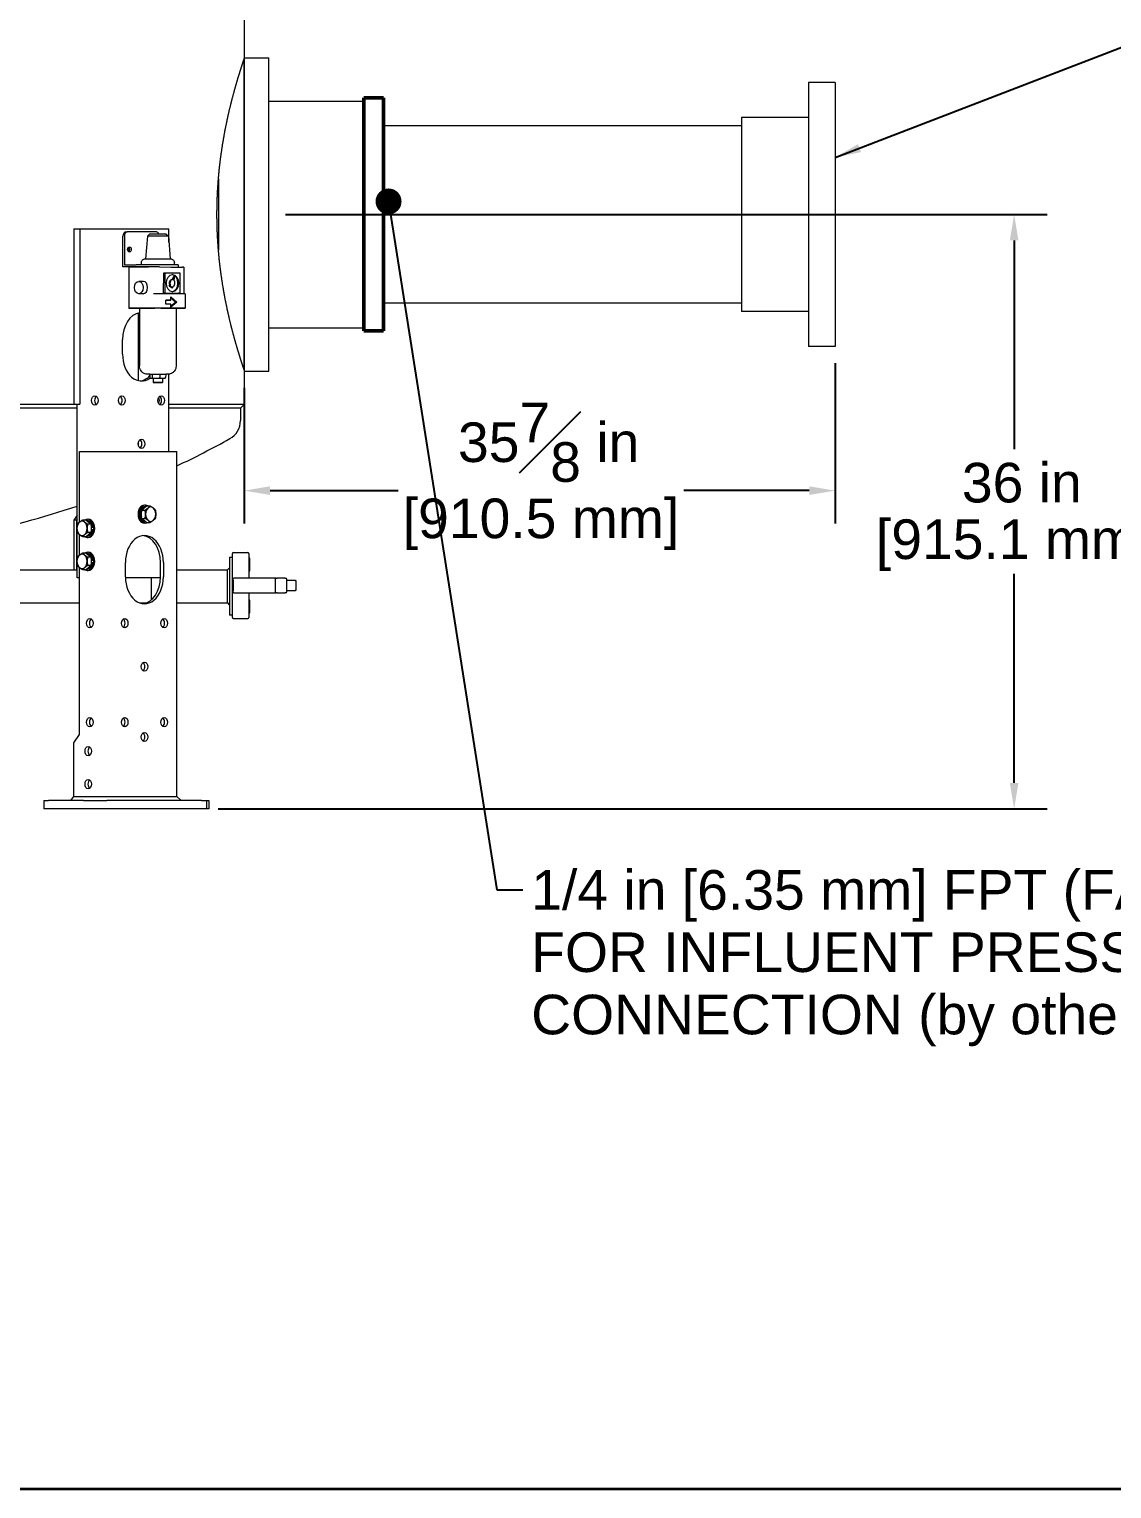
# Model space of a CAD drawing. Header units: inches. Extents: x 20 to 536, y 8 to 344.
# Drawn here: x 125.9 to 191.5, y 8 to 96.5 of the extents above; entities that cross this region are included whole.
import ezdxf

# ---------------------------------------------------------------- set-up
doc = ezdxf.new("R2010")
doc.units = ezdxf.units.IN
doc.header["$LTSCALE"] = 16
doc.header["$MEASUREMENT"] = 0
doc.layers.get('0').update_dxf_attribs({"lineweight": 25})
for name, color, linetype, lineweight in [('Border', 7, 'Continuous', 35), ('Dimension (ANSI)', 7, 'Continuous', 25), ('Symbol (ANSI)', 7, 'Continuous', 25), ('Visible (ANSI)', 7, 'Continuous', 50)]:
    doc.layers.add(name, color=color, linetype=linetype, lineweight=lineweight)
doc.styles.add('Standard D-E', font='arial.ttf')
doc.dimstyles.new('in [mm] D-E NeptuneBenson', dxfattribs={"dimscale": 16, "dimtxt": 0.15, "dimasz": 0.098425, "dimexe": 0.125, "dimexo": 0.063, "dimgap": 0.031496, "dimtad": 0, "dimtih": 1, "dimtoh": 1, "dimdec": 4, "dimrnd": 1e-08, "dimzin": 3, "dimdsep": 46, "dimlunit": 5, "dimtxsty": 'Standard D-E', "dimcen": 0.09, "dimdle": 0.393701, "dimclrd": 256, "dimclre": 256, "dimclrt": 256, "dimadec": 1, "dimazin": 1, "dimtfac": 1, "dimtofl": 0, "dimtmove": 0, "dimatfit": 3, "dimfxl": 1, "dimfrac": 1, "dimtolj": 1, "dimtzin": 4, "dimlwd": -1, "dimlwe": -1, "dimarcsym": 0})
doc.dimstyles.new('in [mm] D-E NeptuneBenson$7', dxfattribs={"dimscale": 16, "dimtxt": 0.15, "dimasz": 0.098425, "dimexe": 0.125, "dimexo": 0.063, "dimgap": 0.031496, "dimtad": 0, "dimtih": 1, "dimtoh": 1, "dimdec": 4, "dimrnd": 1e-08, "dimzin": 3, "dimdsep": 46, "dimlunit": 5, "dimtxsty": 'Standard D-E', "dimcen": 0.09, "dimdle": 0.393701, "dimclrd": 256, "dimclre": 256, "dimclrt": 256, "dimadec": 1, "dimazin": 1, "dimtfac": 1, "dimtofl": 0, "dimtmove": 0, "dimatfit": 3, "dimfxl": 1, "dimfrac": 1, "dimtolj": 1, "dimtzin": 4, "dimlwd": -1, "dimlwe": -1, "dimarcsym": 0})

# ---------------------------------------------------------------- blocks, each defined once
blk = doc.blocks.new('Borders 22x34_D')
at = {"layer": 'Border'}
blk.add_line((1.25, 0.5), (33.5, 0.5), dxfattribs=at)
blk = doc.blocks.new('*D19')
at = {"layer": 'Defpoints', "color": 0, "transparency": 16777216}
for p in [(140.407, 85.243), (185.602, 85.243), (136.322, 49.214)]:
    blk.add_point(p, dxfattribs=at)
at = {"layer": 'Dimension (ANSI)', "transparency": 16777216}
for p, q in [((141.415, 85.243), (187.602, 85.243)), ((185.602, 83.669), (185.602, 71.011)), ((185.602, 50.789), (185.602, 63.467)), ((137.33, 49.214), (187.602, 49.214))]:
    blk.add_line(p, q, dxfattribs=at)
for points in [[(185.34, 83.669), (185.864, 83.669), (185.602, 85.243)], [(185.34, 50.789), (185.864, 50.789), (185.602, 49.214)]]:
    blk.add_solid(points, dxfattribs=at)
at = {"layer": 'Dimension (ANSI)', "transparency": 16777216, "char_height": 2.4, "attachment_point": 5, "style": 'Standard D-E'}
for s, insert in [('\\A1; 36 in', (185.602, 68.969)), ('\\A1;[915.1 mm]', (185.602, 65.197))]:
    blk.add_mtext(s, dxfattribs=dict(at, insert=insert))
blk = doc.blocks.new('*D22')
at = {"layer": 'Defpoints', "color": 0, "transparency": 16777216}
for p in [(174.752, 77.243), (138.907, 75.743), (174.752, 68.501)]:
    blk.add_point(p, dxfattribs=at)
at = {"layer": 'Dimension (ANSI)', "transparency": 16777216}
for p, q in [((174.752, 76.235), (174.752, 66.501)), ((138.907, 74.735), (138.907, 66.501)), ((140.482, 68.501), (148.241, 68.501)), ((173.177, 68.501), (165.574, 68.501))]:
    blk.add_line(p, q, dxfattribs=at)
for points in [[(140.482, 68.763), (140.482, 68.239), (138.907, 68.501)], [(173.177, 68.763), (173.177, 68.239), (174.752, 68.501)]]:
    blk.add_solid(points, dxfattribs=at)
at = {"layer": 'Dimension (ANSI)', "transparency": 16777216, "char_height": 2.4, "attachment_point": 5, "style": 'Standard D-E'}
for s, insert in [('\\A1; 35{\\H1x;\\S7#8;} in', (156.907, 71.436)), ('\\A1;[910.5 mm]', (156.907, 66.459))]:
    blk.add_mtext(s, dxfattribs=dict(at, insert=insert))

msp = doc.modelspace()

# ---------------------------------------------------------------- linework, layer by layer
at = {"layer": 'Visible (ANSI)', "linetype": 'Continuous', "lineweight": 18}
for p, q in [((138.93435, 94.743472), (138.93435, 100.243472)), ((138.907326, 94.664235), (138.907326, 75.822709)), ((138.907326, 75.822709), (138.907326, 94.664235)), ((138.93435, 94.743472), (140.407326, 94.743472)), ((140.407326, 75.743472), (140.407326, 94.743472)), ((173.127076, 93.243472), (173.127076, 77.243472)), ((174.752076, 93.243472), (173.127076, 93.243472)), ((174.752076, 93.243472), (174.752076, 77.243472)), ((140.407326, 92.118472), (146.157326, 92.118472)), ((169.064576, 90.618472), (147.357326, 90.618472)), ((169.064576, 91.118472), (169.064576, 79.368472)), ((173.127076, 91.118472), (169.064576, 91.118472)), ((137.347326, 87.407352), (137.347326, 83.079593)), ((128.570709, 84.368472), (128.941621, 84.368472)), ((128.570709, 84.368472), (128.570709, 73.743472)), ((128.941621, 84.368472), (130.249638, 84.368472)), ((128.941621, 84.368472), (128.941621, 73.743472)), ((130.249638, 84.368472), (131.225446, 84.368472)), ((131.225446, 84.368472), (134.138726, 84.368472)), ((131.729598, 84.182333), (131.817986, 84.182333)), ((133.585857, 84.180862), (131.81809, 84.182333)), ((133.174193, 84.056805), (133.038761, 83.932293)), ((134.138726, 84.368472), (134.340822, 84.368472)), ((134.174193, 84.056389), (134.309522, 83.931765)), ((134.340822, 83.554266), (134.340822, 84.368472)), ((131.552041, 82.05748), (131.552821, 83.93248)), ((131.641209, 83.93248), (131.640481, 82.18248)), ((133.038761, 83.932293), (132.923571, 82.556925)), ((134.309522, 83.931765), (134.423568, 82.556301)), ((132.673413, 82.182447), (132.673465, 82.307014)), ((134.673413, 82.181407), (134.673465, 82.306182)), ((131.905594, 82.057186), (131.552041, 82.05748)), ((132.347536, 82.05748), (131.552041, 82.05748)), ((131.640481, 82.18248), (132.347588, 82.18248)), ((131.905594, 82.057333), (131.904555, 79.557333)), ((131.905594, 82.057333), (133.110615, 82.057333)), ((133.408196, 82.057333), (133.110615, 82.057333)), ((133.76175, 82.057186), (134.468856, 82.056598)), ((134.004452, 81.68079), (134.003952, 80.478993)), ((134.09284, 81.68079), (134.004452, 81.68079)), ((134.09284, 81.68079), (134.09234, 80.478993)), ((135.021337, 81.680017), (134.09284, 81.68079)), ((134.468856, 82.056598), (135.175963, 82.056009)), ((134.543575, 81.292227), (134.635975, 81.499883)), ((134.585977, 81.288197), (134.680169, 81.499883)), ((134.635975, 81.499883), (134.680169, 81.499883)), ((134.680169, 81.499883), (134.640727, 81.256072)), ((134.908248, 82.180974), (134.908196, 82.056232)), ((135.020837, 80.47822), (135.021337, 81.680017)), ((135.249186, 82.055905), (135.248512, 80.43583)), ((132.78927, 81.182333), (132.511378, 81.182564)), ((134.362813, 80.885986), (134.392212, 80.952057)), ((134.362813, 80.885986), (134.407007, 80.885986)), ((134.521593, 80.79282), (134.362813, 80.885986)), ((134.392212, 80.952057), (134.436407, 80.952057)), ((134.407007, 80.885986), (134.436407, 80.952057)), ((134.565787, 80.79282), (134.407007, 80.885986)), ((134.512644, 81.292227), (134.556838, 81.292227)), ((134.521593, 80.79282), (134.565787, 80.79282)), ((134.578097, 80.868919), (134.565787, 80.79282)), ((132.788646, 80.432333), (132.510755, 80.432564)), ((133.495911, 80.437141), (133.407522, 80.437141)), ((135.263677, 80.435817), (133.849464, 80.436993)), ((134.003952, 80.478993), (134.932448, 80.47822)), ((134.09234, 80.478993), (134.003952, 80.478993)), ((134.09234, 80.478993), (135.020837, 80.47822)), ((134.151448, 79.81235), (134.151547, 80.051519)), ((134.467297, 79.812088), (134.151448, 79.81235)), ((134.151547, 80.051519), (134.467396, 80.051256)), ((134.379008, 80.051256), (134.151547, 80.051446)), ((134.467396, 80.051256), (134.379008, 80.051256)), ((134.826266, 79.931373), (134.467219, 79.62428)), ((134.467219, 79.62428), (134.467297, 79.812088)), ((134.46725, 79.699906), (134.737877, 79.931373)), ((134.467396, 80.051256), (134.467474, 80.239064)), ((134.737877, 79.931373), (134.467443, 80.163292)), ((134.467474, 80.239064), (134.826266, 79.931373)), ((134.826266, 79.931373), (134.737877, 79.931373)), ((135.020837, 80.47822), (134.932448, 80.47822)), ((135.336901, 80.435713), (135.336535, 79.555906)), ((169.064576, 79.868472), (147.357326, 79.868472)), ((131.904555, 79.557333), (133.495545, 79.557333)), ((132.564544, 79.556784), (131.904555, 79.557333)), ((132.493952, 75.170333), (132.493952, 79.266611)), ((132.564544, 79.557059), (132.563089, 76.057059)), ((133.849098, 79.557186), (135.263312, 79.55601)), ((134.780098, 79.556137), (134.778643, 76.056138)), ((135.263311, 79.555863), (134.780098, 79.555863)), ((173.127076, 79.368472), (169.064576, 79.368472)), ((140.407326, 78.368472), (146.157326, 78.368472)), ((131.529502, 76.778472), (131.529502, 77.658472)), ((174.752076, 77.243472), (173.127076, 77.243472)), ((133.195497, 75.556743), (133.195419, 75.369243)), ((133.195497, 75.556743), (133.322816, 75.556888)), ((133.389304, 75.306619), (133.265062, 75.306722)), ((133.322816, 75.556888), (133.322738, 75.369388)), ((133.322816, 75.556888), (133.797976, 75.556743)), ((133.389304, 75.306716), (133.3892, 75.056716)), ((133.797976, 75.556743), (133.797899, 75.369243)), ((133.797976, 75.556743), (134.145818, 75.556454)), ((133.951804, 75.306482), (133.9517, 75.056482)), ((133.967386, 75.306352), (133.951804, 75.306357)), ((134.076116, 75.306475), (133.967446, 75.306352)), ((134.145818, 75.556454), (134.14574, 75.368954)), ((134.340822, 70.864472), (134.340822, 75.560227)), ((138.93435, 73.743472), (138.93435, 75.743472)), ((138.93435, 75.743472), (140.407326, 75.743472)), ((128.781641, 73.493472), (93.58301, 73.493472)), ((93.793942, 73.743472), (128.570709, 73.743472)), ((128.570709, 73.743472), (128.941621, 73.743472)), ((128.781641, 66.399198), (128.781641, 73.743472)), ((129.91259, 73.743472), (129.971504, 73.743472)), ((131.367816, 73.743472), (131.42673, 73.743472)), ((134.340822, 73.743472), (138.93435, 73.743472)), ((138.682326, 73.493472), (134.340822, 73.493472)), ((138.682326, 73.493472), (138.932326, 73.743472)), ((138.682326, 73.493472), (138.682326, 72.743211)), ((128.9214, 70.864472), (130.114082, 70.864472)), ((128.9214, 66.593642), (128.9214, 70.864472)), ((130.114082, 70.864472), (131.089889, 70.864472)), ((131.089889, 70.864472), (134.627836, 70.864472)), ((132.493952, 71.250231), (132.493952, 71.424714)), ((134.627836, 70.864472), (134.829932, 70.864472)), ((134.829932, 49.964472), (134.829932, 70.864472)), ((132.682434, 67.327063), (132.991793, 67.579654)), ((132.682434, 66.821882), (132.682434, 67.327063)), ((132.682434, 67.327063), (132.897871, 67.327063)), ((132.903405, 67.625654), (132.858862, 67.625654)), ((132.950359, 67.545824), (132.903405, 67.545824)), ((132.991793, 67.579654), (133.20723, 67.579654)), ((128.781641, 67.020823), (128.567847, 66.718472)), ((128.567847, 66.718472), (128.567847, 63.69485)), ((128.744623, 66.718472), (128.567847, 66.718472)), ((128.781641, 66.770823), (128.744623, 66.718472)), ((128.744623, 66.718472), (128.744623, 63.69485)), ((129.3188, 66.719654), (129.103363, 66.719654)), ((129.3188, 66.719654), (129.628159, 66.467063)), ((129.360233, 66.685824), (129.407188, 66.685824)), ((129.407188, 66.765654), (129.45173, 66.765654)), ((129.628159, 66.467063), (129.412722, 66.467063)), ((129.628159, 66.467063), (129.628159, 65.961882)), ((132.991793, 66.569291), (132.682434, 66.821882)), ((132.682434, 66.821882), (132.897871, 66.821882)), ((132.903405, 66.523291), (132.858862, 66.523291)), ((132.950359, 66.603121), (132.903405, 66.603121)), ((132.991793, 66.569291), (133.20723, 66.569291)), ((128.781641, 64.399198), (128.781641, 66.029747)), ((128.9214, 64.593642), (128.9214, 65.835303)), ((129.3188, 65.709291), (129.103363, 65.709291)), ((129.628159, 65.961882), (129.3188, 65.709291)), ((129.360233, 65.743121), (129.407188, 65.743121)), ((129.407188, 65.663291), (129.45173, 65.663291)), ((129.628159, 65.961882), (129.412722, 65.961882)), ((129.648629, 66.282273), (129.628159, 66.282273)), ((129.628159, 66.146672), (129.648629, 66.146672)), ((129.648629, 66.282273), (129.737017, 66.282273)), ((129.648629, 66.146672), (129.737017, 66.146672)), ((129.3188, 64.719654), (129.103363, 64.719654)), ((129.3188, 64.719654), (129.628159, 64.467063)), ((129.360233, 64.685824), (129.407188, 64.685824)), ((129.407188, 64.765654), (129.45173, 64.765654)), ((138.1902, 60.812441), (138.1902, 64.692441)), ((138.2502, 64.752441), (139.1302, 64.752441)), ((139.1902, 64.692441), (139.1902, 63.202441)), ((128.781641, 63.218472), (128.781641, 64.029747)), ((128.9214, 53.714472), (128.9214, 63.835303)), ((129.3188, 63.709291), (129.103363, 63.709291)), ((129.628159, 63.961882), (129.3188, 63.709291)), ((129.360233, 63.743121), (129.407188, 63.743121)), ((129.628159, 64.467063), (129.412722, 64.467063)), ((129.628159, 63.961882), (129.412722, 63.961882)), ((129.628159, 64.467063), (129.628159, 63.961882)), ((129.648629, 64.282273), (129.628159, 64.282273)), ((129.628159, 64.146672), (129.648629, 64.146672)), ((129.648629, 64.282273), (129.737017, 64.282273)), ((129.648629, 64.146672), (129.737017, 64.146672)), ((131.706278, 63.274472), (131.706278, 64.154472)), ((133.83467, 63.274472), (133.83467, 64.154472)), ((134.011447, 64.154472), (134.011447, 63.274472)), ((137.8859, 63.69485), (138.0109, 63.81985)), ((138.0109, 64.44485), (138.0109, 60.94485)), ((138.1902, 64.44485), (138.0109, 64.44485)), ((139.2002, 64.418959), (139.2302, 64.418959)), ((139.2302, 63.966501), (139.2002, 63.966501)), ((139.2402, 64.259732), (139.2402, 64.408959)), ((139.2402, 64.244385), (139.2402, 64.259732)), ((139.2402, 63.961154), (139.2402, 64.244385)), ((139.2402, 63.956501), (139.2402, 63.961154)), ((139.2402, 63.642505), (139.2402, 63.956501)), ((118.4945, 63.69485), (128.781641, 63.69485)), ((128.9214, 63.218472), (128.781641, 63.218472)), ((129.407188, 63.663291), (129.45173, 63.663291)), ((133.833989, 63.218472), (131.706959, 63.218472)), ((133.258378, 63.218472), (133.258378, 61.862851)), ((134.829932, 63.69485), (137.8859, 63.69485)), ((137.8859, 62.00936), (137.8859, 63.69485)), ((140.827281, 63.202441), (138.285491, 63.202441)), ((139.2002, 63.632505), (139.2302, 63.632505)), ((140.7902, 63.142441), (140.7902, 62.362441)), ((140.8502, 63.202441), (140.827281, 63.202441)), ((140.8502, 63.202441), (140.9152, 63.202441)), ((141.3652, 63.202441), (140.9152, 63.202441)), ((141.3652, 63.202441), (141.4302, 63.202441)), ((141.4902, 62.362441), (141.4902, 63.142441)), ((142.0052, 63.052441), (141.5102, 63.052441)), ((142.0052, 63.052441), (142.0252, 63.052441)), ((142.0652, 62.492441), (142.0652, 63.012441)), ((137.8859, 61.69485), (137.8859, 62.00936)), ((138.285491, 62.302441), (140.827281, 62.302441)), ((139.1902, 62.302441), (139.1902, 60.812441)), ((140.827281, 62.302441), (140.8502, 62.302441)), ((140.9152, 62.302441), (140.8502, 62.302441)), ((140.9152, 62.302441), (141.3652, 62.302441)), ((141.4302, 62.302441), (141.3652, 62.302441)), ((141.5102, 62.452441), (142.0052, 62.452441)), ((142.0252, 62.452441), (142.0052, 62.452441)), ((118.4945, 61.69485), (128.9214, 61.69485)), ((132.574526, 61.69485), (132.966422, 61.69485)), ((134.829932, 61.69485), (137.8859, 61.69485)), ((137.8859, 61.69485), (138.0109, 61.56985)), ((139.2002, 61.872377), (139.2302, 61.872377)), ((139.2002, 61.538381), (139.2302, 61.538381)), ((139.2002, 61.085923), (139.2302, 61.085923)), ((139.2402, 61.548381), (139.2402, 61.862377)), ((139.2402, 61.543728), (139.2402, 61.548381)), ((139.2402, 61.260497), (139.2402, 61.543728)), ((139.2402, 61.24515), (139.2402, 61.260497)), ((139.2402, 61.095923), (139.2402, 61.24515)), ((138.1902, 60.94485), (138.0109, 60.94485)), ((138.2502, 60.752441), (139.1302, 60.752441)), ((128.567847, 53.214472), (128.9214, 53.714472)), ((128.567847, 49.964472), (128.567847, 53.214472)), ((126.752345, 49.714472), (127.045238, 49.714472)), ((126.752345, 49.714472), (126.752345, 49.214472)), ((129.166559, 49.714472), (127.045238, 49.714472)), ((128.39107, 49.714472), (128.567847, 49.964472)), ((128.567847, 49.964472), (130.114082, 49.964472)), ((129.166559, 49.714472), (130.580772, 49.714472)), ((130.114082, 49.964472), (131.089889, 49.964472)), ((136.322479, 49.714472), (130.580772, 49.714472)), ((131.089889, 49.964472), (134.627836, 49.964472)), ((134.627836, 49.964472), (134.829932, 49.964472)), ((134.829932, 49.964472), (135.079932, 49.714472)), ((136.322479, 49.714472), (136.615372, 49.714472)), ((136.615372, 49.714472), (136.615372, 49.214472)), ((136.615372, 49.714472), (136.759207, 49.714472)), ((136.759207, 49.714472), (136.759207, 49.214472)), ((127.045238, 49.214472), (126.752345, 49.214472)), ((129.166559, 49.214472), (127.045238, 49.214472)), ((130.580772, 49.214472), (129.166559, 49.214472)), ((136.322479, 49.214472), (130.580772, 49.214472)), ((136.615372, 49.214472), (136.322479, 49.214472)), ((136.759207, 49.214472), (136.615372, 49.214472))]:
    msp.add_line(p, q, dxfattribs=at)
at = {"layer": 'Visible (ANSI)'}
for p, q in [((146.157326, 78.181472), (146.157326, 92.305472)), ((146.157326, 92.305472), (147.357326, 92.305472)), ((147.357326, 78.181472), (147.357326, 92.305472)), ((146.157326, 78.181472), (147.357326, 78.181472))]:
    msp.add_line(p, q, dxfattribs=at)
at = {"layer": 'Visible (ANSI)', "linetype": 'Continuous', "lineweight": 18}
for centre, radius, start, end in [((137.434326, 72.743211), 1.248, 299.05117535, 0), ((111.182326, 120.003472), 55.31, 295.31196661, 299.05117535), ((111.182326, 120.003472), 55.31, 274.92569631, 288.55374646), ((138.2502, 64.692441), 0.06, 90, 180), ((139.1302, 64.692441), 0.06, 0, 90), ((139.2002, 64.428959), 0.01, 180, 270), ((139.2002, 63.976501), 0.01, 180, 270), ((139.2302, 64.408959), 0.01, 0, 90), ((139.2302, 63.956501), 0.01, 0, 90), ((139.2002, 63.622505), 0.01, 90, 180), ((139.2302, 63.642505), 0.01, 270, 0), ((140.8502, 63.142441), 0.06, 90, 180), ((141.4302, 63.142441), 0.06, 0, 90), ((141.5102, 63.072441), 0.02, 180, 270), ((142.0252, 63.012441), 0.04, 0, 90), ((140.8502, 62.362441), 0.06, 180, 270), ((141.4302, 62.362441), 0.06, 270, 0), ((141.5102, 62.432441), 0.02, 90, 180), ((142.0252, 62.492441), 0.04, 270, 0), ((139.2002, 61.882377), 0.01, 180, 270), ((139.2002, 61.528381), 0.01, 90, 180), ((139.2002, 61.075923), 0.01, 90, 180), ((139.2302, 61.862377), 0.01, 0, 90), ((139.2302, 61.548381), 0.01, 270, 0), ((139.2302, 61.095923), 0.01, 270, 0), ((138.2502, 60.812441), 0.06, 180, 270), ((139.1302, 60.812441), 0.06, 270, 0)]:
    msp.add_arc(centre, radius, start, end, dxfattribs=at)
for centre, major_axis, ratio, start_param, end_param in [((131.729598, 83.932333), (0, 0.25), 0.707106781, 0, 1.570208091), ((131.817986, 83.932333), (0, 0.25), 0.707106781, 6.282597072, 7.853393399), ((133.674193, 84.056597), (0.5, -0.000208), 0.000415945, 0.000452049, 3.141140605), ((133.585753, 83.930862), (0, 0.25), 0.707106781, 5.240218139, 6.282597072), ((131.822951, 83.118472), (0, 0.155), 0.707106781, 3.759538514, 5.679128084), ((131.861842, 83.119722), (0, 0.15625), 0.707106781, 3.5531095, 5.871668461), ((133.674141, 83.932029), (-0.635381, 0.000264), 0.000415945, 3.141627315, 6.283150644), ((133.408196, 82.056598), (1.5, -0.000624), 0.000415945, 1.770509355, 2.356195174), ((133.408248, 82.181598), (1.5, -0.000624), 0.000415945, 6.283181841, 8.639377284), ((133.584973, 82.057186), (-0.25, 0.000104), 0.000415945, 3.926990306, 5.497786633), ((134.512644, 81.079505), (0, -0.520383), 0.707106781, 0.060088092, 3.081504561), ((134.999186, 82.056009), (0.25, -0.000104), 0.000415945, 6.283181718, 7.068580865), ((132.788958, 80.807333), (0.000312, 0.375), 0.707106659, 3.141592654, 6.283185307), ((134.512644, 81.079505), (0, 0.212722), 0.707106781, 0, 2.213209837), ((134.556838, 81.079505), (0, 0.212722), 0.707106781, 6.088235485, 8.496395144), ((134.556838, 81.079505), (0, -0.212722), 0.707106781, 0.141808183, 2.549967842), ((133.672687, 80.436993), (-0.25, 0.000104), 0.000415945, 3.926990306, 5.497786633), ((135.086901, 80.435817), (0.25, -0.000104), 0.000415945, 6.283181786, 7.068580916), ((132.682086, 77.658472), (0, 1.63), 0.707106781, 0.102258881, 1.570796327), ((133.672321, 79.556598), (-1.107777, 0.000461), 0.000415945, 3.141589202, 6.283181855), ((133.672321, 79.557186), (0.25, -0.000104), 0.000415945, 0.785398846, 2.356195173), ((135.086535, 79.55601), (0.25, -0.000104), 0.000415945, 5.49778723, 7.068583557), ((132.682086, 76.778472), (0, -1.63), 0.707106781, 4.71238898, 6.759726134), ((132.505309, 76.778472), (0, -1.63), 0.707106781, 0.076762481, 0.641986642), ((133.265129, 75.369222), (0.06971, 0.000011), 0.896575359, 3.141083227, 4.711879554), ((133.373769, 75.369346), (0.000026, -0.0625), 0.81649644, 4.711370127, 6.282166454), ((133.670554, 75.306599), (-0.28125, 0.000117), 0.000415945, 3.141589262, 6.283181916), ((133.77922, 75.369222), (-0.000036, -0.0625), 0.298858349, 0.000509427, 1.571305753), ((134.07603, 75.368975), (-0.06971, -0.000011), 0.896575359, 1.5702869, 3.141083227), ((130.030435, 73.968472), (0, -0.28), 0.707106781, 3.604362771, 5.820415189), ((131.308884, 73.968472), (0, 0.28), 0.707106781, 3.604362771, 5.820415189), ((133.565969, 73.968472), (0, -0.28), 0.707106781, 0.909644844, 2.23194781), ((133.701734, 73.968472), (0, 0.28), 0.707106781, 3.604362771, 5.820415189), ((132.505309, 71.337472), (0, 0.28), 0.707106781, 3.604362771, 5.820415189), ((132.858862, 67.074472), (0, 0.551181), 0.707106781, 0, 3.141592654), ((132.903405, 67.074472), (0, 0.551181), 0.707106781, 5.8717395, 9.836223768), ((132.903405, 67.074472), (0, 0.471351), 0.707106781, 0, 3.141592654), ((132.991793, 67.074472), (0, 0.471351), 0.707106781, 1.189499578, 1.952093075), ((132.991793, 67.074472), (0, 0.471351), 0.707106781, 0.142302027, 0.904895524), ((133.234861, 67.074472), (0, -0.4375), 0.707106781, 3.665191429, 4.71238898), ((133.234861, 67.074472), (0, 0.4375), 0.707106781, 5.759586532, 6.806784083), ((133.234861, 67.074472), (0, 0.4375), 0.707106781, 4.71238898, 5.759586532), ((129.075732, 66.214472), (0, -0.4375), 0.707106781, 3.665191429, 4.71238898), ((129.075732, 66.214472), (0, 0.4375), 0.707106781, 5.759586532, 6.806784083), ((129.075732, 66.214472), (0, 0.4375), 0.707106781, 4.71238898, 5.759586532), ((129.407188, 66.214472), (0, -0.551181), 0.707106781, 5.8717395, 9.836223768), ((129.3188, 66.214472), (0, 0.471351), 0.707106781, 5.378289783, 6.14088328), ((129.407188, 66.214472), (0, 0.471351), 0.707106781, 4.856733198, 6.283185307), ((129.45173, 66.214472), (0, -0.551181), 0.707106781, 0, 3.141592654), ((129.3188, 66.214472), (0, -0.471351), 0.707106781, 1.715140545, 1.952093075), ((132.991793, 67.074472), (0, -0.471351), 0.707106781, 5.378289783, 6.14088328), ((133.234861, 67.074472), (0, -0.4375), 0.707106781, 4.71238898, 5.759586532), ((133.234861, 67.074472), (0, -0.4375), 0.707106781, 5.759586532, 6.806784083), ((133.234861, 67.074472), (0, 0.4375), 0.707106781, 3.665191429, 4.71238898), ((129.075732, 66.214472), (0, -0.4375), 0.707106781, 4.71238898, 5.759586532), ((129.075732, 66.214472), (0, -0.4375), 0.707106781, 5.759586532, 6.806784083), ((129.075732, 66.214472), (0, 0.4375), 0.707106781, 3.665191429, 4.71238898), ((129.3188, 66.214472), (0, -0.471351), 0.707106781, 0.142302027, 0.904895524), ((129.407188, 66.214472), (0, -0.471351), 0.707106781, 0, 1.426452109), ((129.3188, 66.214472), (0, -0.471351), 0.707106781, 1.189499578, 1.426452109), ((132.858862, 64.154472), (0, 1.63), 0.707106781, 4.71238898, 7.853981634), ((132.682086, 64.154472), (0, 1.63), 0.707106781, 4.71238898, 6.206422826), ((129.075732, 64.214472), (0, -0.4375), 0.707106781, 3.665191429, 4.71238898), ((129.075732, 64.214472), (0, 0.4375), 0.707106781, 5.759586532, 6.806784083), ((129.075732, 64.214472), (0, 0.4375), 0.707106781, 4.71238898, 5.759586532), ((129.407188, 64.214472), (0, -0.551181), 0.707106781, 5.8717395, 9.836223768), ((129.3188, 64.214472), (0, 0.471351), 0.707106781, 5.378289783, 6.14088328), ((129.407188, 64.214472), (0, 0.471351), 0.707106781, 4.856733198, 6.283185307), ((129.45173, 64.214472), (0, -0.551181), 0.707106781, 0, 3.141592654), ((129.075732, 64.214472), (0, -0.4375), 0.707106781, 4.71238898, 5.759586532), ((129.075732, 64.214472), (0, -0.4375), 0.707106781, 5.759586532, 6.806784083), ((129.075732, 64.214472), (0, 0.4375), 0.707106781, 3.665191429, 4.71238898), ((129.3188, 64.214472), (0, -0.471351), 0.707106781, 0.142302027, 0.904895524), ((129.407188, 64.214472), (0, -0.471351), 0.707106781, 0, 1.426452109), ((129.3188, 64.214472), (0, -0.471351), 0.707106781, 1.715140545, 1.952093075), ((129.3188, 64.214472), (0, -0.471351), 0.707106781, 1.189499578, 1.426452109), ((132.858862, 63.274472), (0, -1.63), 0.707106781, 4.71238898, 7.853981634), ((132.682086, 63.274472), (0, -1.63), 0.707106781, 0.076762481, 1.570796327), ((129.718102, 60.464472), (0, -0.28), 0.707106781, 3.604362771, 5.820415189), ((131.485869, 60.464472), (0, 0.28), 0.707106781, 3.604362771, 5.820415189), ((133.878303, 60.464472), (0, 0.28), 0.707106781, 3.604362771, 5.820415189), ((132.682086, 57.833472), (0, 0.28), 0.707106781, 3.604362771, 5.820415189), ((129.718102, 54.464472), (0, -0.28), 0.707106781, 3.604362771, 5.820415189), ((131.485869, 54.464472), (0, 0.28), 0.707106781, 3.604362771, 5.820415189), ((133.878303, 54.464472), (0, 0.28), 0.707106781, 3.604362771, 5.820415189), ((132.682086, 53.570472), (0, 0.28), 0.707106781, 3.604362771, 5.820415189), ((129.628507, 52.714472), (0, -0.28), 0.707106781, 3.604362771, 5.820415189), ((129.628507, 50.714472), (0, -0.28), 0.707106781, 3.604362771, 5.820415189)]:
    msp.add_ellipse(centre, major_axis=major_axis, ratio=ratio, start_param=start_param, end_param=end_param, dxfattribs=at)
for centre, major_axis, ratio in [((131.950231, 83.119722), (0, -0.15625), 0.707106781), ((134.556838, 81.079505), (0, 0.520383), 0.707106781), ((132.511066, 80.807564), (0.000312, 0.375), 0.707106659), ((133.67045, 75.056599), (-0.28125, 0.000117), 0.000415945), ((129.853659, 73.968472), (0, 0.28), 0.707106781), ((131.485661, 73.968472), (0, -0.28), 0.707106781), ((133.87851, 73.968472), (0, -0.28), 0.707106781), ((132.682086, 71.337472), (0, -0.28), 0.707106781), ((129.541325, 60.464472), (0, 0.28), 0.707106781), ((131.662645, 60.464472), (0, -0.28), 0.707106781), ((134.05508, 60.464472), (0, -0.28), 0.707106781), ((132.858862, 57.833472), (0, -0.28), 0.707106781), ((129.541325, 54.464472), (0, 0.28), 0.707106781), ((131.662645, 54.464472), (0, -0.28), 0.707106781), ((134.05508, 54.464472), (0, -0.28), 0.707106781), ((132.858862, 53.570472), (0, -0.28), 0.707106781), ((129.45173, 52.714472), (0, -0.28), 0.707106781), ((129.45173, 50.714472), (0, -0.28), 0.707106781)]:
    msp.add_ellipse(centre, major_axis=major_axis, ratio=ratio, dxfattribs=at)
for points, knots in [([(138.93435, 75.743472), (138.93435, 75.743472), (138.929429, 75.757816), (138.909184, 75.817201), (138.89386, 75.862239), (138.852994, 75.98365), (138.827452, 76.060027), (138.767043, 76.243513), (138.732178, 76.35062), (138.654656, 76.59377), (138.611964, 76.729926), (138.52071, 77.02869), (138.472152, 77.191297), (138.371528, 77.539212), (138.319463, 77.724538), (138.214359, 78.113184), (138.161328, 78.316507), (138.056796, 78.735518), (138.003437, 78.958594), (137.897072, 79.429234), (137.844072, 79.676799), (137.74108, 80.19307), (137.691089, 80.461802), (137.596679, 81.016428), (137.552267, 81.302323), (137.471286, 81.886643), (137.434685, 82.185348), (137.37107, 82.790705), (137.34406, 83.097358), (137.300762, 83.713051), (137.284474, 84.022129), (137.26294, 84.63687), (137.257694, 84.942534), (137.257694, 85.544411), (137.26294, 85.850075), (137.284474, 86.464816), (137.300762, 86.773893), (137.34406, 87.389586), (137.37107, 87.69624), (137.434685, 88.301597), (137.471286, 88.600301), (137.552267, 89.184622), (137.596679, 89.470517), (137.691089, 90.025143), (137.74108, 90.293875), (137.844072, 90.810146), (137.897072, 91.05771), (138.003437, 91.528351), (138.056796, 91.751427), (138.161328, 92.170438), (138.214359, 92.373761), (138.319463, 92.762407), (138.371528, 92.947733), (138.472152, 93.295648), (138.52071, 93.458255), (138.611964, 93.757018), (138.654656, 93.893175), (138.732178, 94.136324), (138.767043, 94.243432), (138.827452, 94.426918), (138.852994, 94.503295), (138.89386, 94.624705), (138.909184, 94.669744), (138.929429, 94.729129), (138.93435, 94.743472), (138.93435, 94.743472)], [36.680851737, 36.680851737, 36.680851737, 36.680851737, 38.972809836, 38.972809836, 41.264767935, 41.264767935, 43.556726035, 43.556726035, 45.848684134, 45.848684134, 48.140642234, 48.140642234, 50.432600333, 50.432600333, 52.724558432, 52.724558432, 55.016516532, 55.016516532, 57.309664899, 57.309664899, 59.602813267, 59.602813267, 61.895961635, 61.895961635, 64.189110003, 64.189110003, 66.48225837, 66.48225837, 68.775406738, 68.775406738, 71.068555106, 71.068555106, 73.361703473, 73.361703473, 75.654851841, 75.654851841, 77.948000209, 77.948000209, 80.241148576, 80.241148576, 82.534296944, 82.534296944, 84.827445312, 84.827445312, 87.120593679, 87.120593679, 89.413742047, 89.413742047, 91.706890415, 91.706890415, 93.998848514, 93.998848514, 96.290806613, 96.290806613, 98.582764713, 98.582764713, 100.874722812, 100.874722812, 103.166680912, 103.166680912, 105.458639011, 105.458639011, 107.75059711, 107.75059711, 110.042555209, 110.042555209, 110.04255521, 110.04255521]), ([(132.673465, 82.307014), (132.673477, 82.334038), (132.677986, 82.361408), (132.695146, 82.412145), (132.707858, 82.436207), (132.739816, 82.478601), (132.759463, 82.497457), (132.803147, 82.527655), (132.827729, 82.539374), (132.865809, 82.550525), (132.878759, 82.553228), (132.897484, 82.555624), (132.903389, 82.556163), (132.910272, 82.556566), (132.911672, 82.556636), (132.91372, 82.556722), (132.91446, 82.55675), (132.91608, 82.556804), (132.916873, 82.556826), (132.918209, 82.556858), (132.918739, 82.556869), (132.919939, 82.55689), (132.920439, 82.556896), (132.921929, 82.556914), (132.922547, 82.556918), (132.925217, 82.556936), (132.927351, 82.556942), (132.939505, 82.556973), (132.955885, 82.55699), (133.010592, 82.557023), (133.055142, 82.557035), (133.162034, 82.557041), (133.225072, 82.557036), (133.362601, 82.557013), (133.438796, 82.556993), (133.59467, 82.556942), (133.676287, 82.55691), (133.834702, 82.556837), (133.913471, 82.556795), (134.058367, 82.556707), (134.126297, 82.55666), (134.242986, 82.556566), (134.29319, 82.556519), (134.369876, 82.556429), (134.397206, 82.556385), (134.415557, 82.556336), (134.418459, 82.556327), (134.422451, 82.556309), (134.423602, 82.556304), (134.426073, 82.556279), (134.42671, 82.556277), (134.429294, 82.556221), (134.430095, 82.556202), (134.43175, 82.556151), (134.432412, 82.556128), (134.434205, 82.556059), (134.435424, 82.556004), (134.43816, 82.555859), (134.439712, 82.555763), (134.44404, 82.555454), (134.446869, 82.555205), (134.456357, 82.554204), (134.463049, 82.553224), (134.48711, 82.548699), (134.504306, 82.54352), (134.544895, 82.526392), (134.56777, 82.512121), (134.607638, 82.477416), (134.625069, 82.45649), (134.652122, 82.410789), (134.662084, 82.385445), (134.671541, 82.342035), (134.673473, 82.324057), (134.673465, 82.306182)], [0, 0, 0, 0, 0.205925556, 0.205925556, 0.408131115, 0.408131115, 0.610470098, 0.610470098, 0.812801814, 0.812801814, 0.912862249, 0.912862249, 0.957072393, 0.957072393, 0.968659729, 0.968659729, 0.975957334, 0.975957334, 0.986680701, 0.986680701, 0.998543919, 0.998543919, 1.019237073, 1.019237073, 1.071090856, 1.071090856, 1.226544909, 1.226544909, 1.696150041, 1.696150041, 2.32378897, 2.32378897, 2.931493244, 2.931493244, 3.538876358, 3.538876358, 4.146086394, 4.146086394, 4.753258384, 4.753258384, 5.360450299, 5.360450299, 5.967750932, 5.967750932, 6.575487564, 6.575487564, 6.727243121, 6.727243121, 6.8409905, 6.8409905, 6.883764404, 6.883764404, 6.897240165, 6.897240165, 6.904466805, 6.904466805, 6.915059686, 6.915059686, 6.927360961, 6.927360961, 6.949123186, 6.949123186, 7.000531049, 7.000531049, 7.135809752, 7.135809752, 7.336234677, 7.336234677, 7.53858869, 7.53858869, 7.740921234, 7.740921234, 7.877131363, 7.877131363, 7.877131363, 7.877131363]), ([(133.195506, 75.556639), (133.160603, 75.556671), (133.131542, 75.556704), (133.084612, 75.55677), (133.070686, 75.556789), (133.060724, 75.556847), (133.059926, 75.556843), (133.055534, 75.556904), (133.054489, 75.55692), (133.052273, 75.556965), (133.051303, 75.556987), (133.048086, 75.55707), (133.045519, 75.557152), (133.040377, 75.55736), (133.037744, 75.557486), (133.029275, 75.557961), (133.02337, 75.558396), (133.000508, 75.56049), (132.983543, 75.562924), (132.922654, 75.574876), (132.879313, 75.58968), (132.791488, 75.633685), (132.747188, 75.665644), (132.671983, 75.740851), (132.640103, 75.785), (132.592438, 75.87991), (132.576061, 75.931852), (132.564847, 76.008426), (132.563078, 76.032775), (132.563089, 76.057059)], [5.736795474, 5.736795474, 5.736795474, 5.736795474, 6.16134572, 6.16134572, 6.655271543, 6.655271543, 6.728904753, 6.728904753, 6.745759663, 6.745759663, 6.755993419, 6.755993419, 6.776719208, 6.776719208, 6.797108597, 6.797108597, 6.842212337, 6.842212337, 6.972375706, 6.972375706, 7.31508669, 7.31508669, 7.720907034, 7.720907034, 8.125528068, 8.125528068, 8.530198019, 8.530198019, 8.715244415, 8.715244415, 8.715244415, 8.715244415]), ([(134.778643, 76.056138), (134.77862, 76.002089), (134.769602, 75.947348), (134.735281, 75.845874), (134.709857, 75.797751), (134.645942, 75.712963), (134.606647, 75.675251), (134.519277, 75.614854), (134.470115, 75.591417), (134.39392, 75.569106), (134.368019, 75.563697), (134.32912, 75.558732), (134.316068, 75.557587), (134.301289, 75.556853), (134.299191, 75.556763), (134.294898, 75.556603), (134.292678, 75.556538), (134.289755, 75.556466), (134.288806, 75.556446), (134.286341, 75.556399), (134.285193, 75.556384), (134.283458, 75.556363), (134.282829, 75.556358), (134.280891, 75.556341), (134.280012, 75.556337), (134.276355, 75.556319), (134.273523, 75.556313), (134.257648, 75.556283), (134.236522, 75.556267), (134.189475, 75.55625), (134.168925, 75.556246), (134.145774, 75.556243)], [0, 0, 0, 0, 0.411850319, 0.411850319, 0.816260835, 0.816260835, 1.22093842, 1.22093842, 1.625605758, 1.625605758, 1.82593871, 1.82593871, 1.924561968, 1.924561968, 1.940971317, 1.940971317, 1.959322017, 1.959322017, 1.969556975, 1.969556975, 1.99023167, 1.99023167, 2.010604307, 2.010604307, 2.063109016, 2.063109016, 2.220467615, 2.220467615, 2.697685755, 2.697685755, 2.978242903, 2.978242903, 2.978242903, 2.978242903]), ([(138.219288, 63.142441), (138.218852, 63.145044), (138.218739, 63.147425), (138.218977, 63.153444), (138.219751, 63.157077), (138.223242, 63.166778), (138.227019, 63.172687), (138.236791, 63.183776), (138.243113, 63.189048), (138.2502, 63.193237)], [-2.5228002493, -2.5228002493, -2.5228002493, -2.5228002493, -2.493582986, -2.493582986, -2.4433706275, -2.4433706275, -2.3553185183, -2.3553185183, -2.2602426924, -2.2602426924, -2.2602426924, -2.2602426924]), ([(138.219288, 63.142441), (138.219469, 63.141349), (138.219647, 63.140265), (138.229291, 63.080884), (138.235382, 63.014901), (138.243419, 62.881476), (138.245107, 62.813969), (138.245107, 62.690913), (138.243419, 62.623406), (138.235382, 62.489981), (138.229291, 62.423998), (138.219647, 62.364616), (138.219469, 62.363533), (138.219288, 62.362441)], [1.331050027, 1.331050027, 1.331050027, 1.331050027, 1.339682265, 1.339682265, 1.808524762, 1.808524762, 2.27736726, 2.27736726, 2.746209758, 2.746209758, 3.215052256, 3.215052256, 3.223684493, 3.223684493, 3.223684493, 3.223684493]), ([(138.2502, 63.193237), (138.253434, 63.19515), (138.256895, 63.196784), (138.268571, 63.201089), (138.277344, 63.202441), (138.285491, 63.202441)], [0.40630894374, 0.40630894374, 0.40630894374, 0.40630894374, 0.43386006597, 0.43386006597, 0.49593751125, 0.49593751125, 0.49593751125, 0.49593751125]), ([(138.2502, 62.311644), (138.2457, 62.314305), (138.241429, 62.317449), (138.233349, 62.324767), (138.229768, 62.328849), (138.223807, 62.337529), (138.22127, 62.342552), (138.219018, 62.351384), (138.218664, 62.354852), (138.218917, 62.359782), (138.21907, 62.361136), (138.219288, 62.362441)], [-2.0245029213, -2.0245029213, -2.0245029213, -2.0245029213, -1.9844057906, -1.9844057906, -1.9412952604, -1.9412952604, -1.8946543755, -1.8946543755, -1.8641259399, -1.8641259399, -1.8520176536, -1.8520176536, -1.8520176536, -1.8520176536]), ([(138.285491, 62.302441), (138.277148, 62.302441), (138.268173, 62.303859), (138.256544, 62.308264), (138.253272, 62.309828), (138.2502, 62.311644)], [0, 0, 0, 0, 0.06357616667, 0.06357616667, 0.08974902028, 0.08974902028, 0.08974902028, 0.08974902028])]:
    msp.add_open_spline(points, degree=3, knots=knots, dxfattribs=at)
for points, weights in [([(132.897871, 67.327063), (133.008394, 67.394745), (133.080181, 67.453359)], [1.01001874936, 1.04314139574, 1]), ([(132.925502, 67.074472), (132.925502, 67.1917), (132.897871, 67.327063)], [1, 1.04314139574, 1.01001874936]), ([(133.080181, 67.453359), (133.151968, 67.511972), (133.20723, 67.579654)], [1, 1.04314139574, 1.01001874936]), ([(133.20723, 67.579654), (133.317754, 67.511972), (133.389541, 67.453359)], [1.01001874936, 1.04314139574, 1]), ([(133.389541, 67.453359), (133.461328, 67.394745), (133.516589, 67.327063)], [1, 1.04314139574, 1.01001874936]), ([(133.516589, 67.327063), (133.54422, 67.1917), (133.54422, 67.074472)], [1.01001874936, 1.04314139574, 1]), ([(128.766373, 66.214472), (128.766373, 66.3317), (128.794003, 66.467063)], [1, 1.04314139574, 1.01001874936]), ([(128.794003, 66.467063), (128.849265, 66.534745), (128.921052, 66.593359)], [1.01001874936, 1.04314139574, 1]), ([(128.921052, 66.593359), (128.992839, 66.651972), (129.103363, 66.719654)], [1, 1.04314139574, 1.01001874936]), ([(129.103363, 66.719654), (129.158624, 66.651972), (129.230411, 66.593359)], [1.01001874936, 1.04314139574, 1]), ([(129.230411, 66.593359), (129.302198, 66.534745), (129.412722, 66.467063)], [1, 1.04314139574, 1.01001874936]), ([(129.412722, 66.467063), (129.385091, 66.3317), (129.385091, 66.214472)], [1.01001874936, 1.04314139574, 1]), ([(132.897871, 66.821882), (132.925502, 66.957245), (132.925502, 67.074472)], [1.01001874936, 1.04314139574, 1]), ([(133.080181, 66.695586), (133.008394, 66.7542), (132.897871, 66.821882)], [1, 1.04314139574, 1.01001874936]), ([(133.20723, 66.569291), (133.151968, 66.636972), (133.080181, 66.695586)], [1.01001874936, 1.04314139574, 1]), ([(133.389541, 66.695586), (133.317754, 66.636972), (133.20723, 66.569291)], [1, 1.04314139574, 1.01001874936]), ([(133.516589, 66.821882), (133.461328, 66.7542), (133.389541, 66.695586)], [1.01001874936, 1.04314139574, 1]), ([(133.54422, 67.074472), (133.54422, 66.957245), (133.516589, 66.821882)], [1, 1.04314139574, 1.01001874936]), ([(128.794003, 65.961882), (128.766373, 66.097245), (128.766373, 66.214472)], [1.01001874936, 1.04314139574, 1]), ([(128.921052, 65.835586), (128.849265, 65.8942), (128.794003, 65.961882)], [1, 1.04314139574, 1.01001874936]), ([(129.103363, 65.709291), (128.992839, 65.776972), (128.921052, 65.835586)], [1.01001874936, 1.04314139574, 1]), ([(129.230411, 65.835586), (129.158624, 65.776972), (129.103363, 65.709291)], [1, 1.04314139574, 1.01001874936]), ([(129.412722, 65.961882), (129.302198, 65.8942), (129.230411, 65.835586)], [1.01001874936, 1.04314139574, 1]), ([(129.385091, 66.214472), (129.385091, 66.097245), (129.412722, 65.961882)], [1, 1.04314139574, 1.01001874936]), ([(128.794003, 64.467063), (128.849265, 64.534745), (128.921052, 64.593359)], [1.01001874936, 1.04314139574, 1]), ([(128.921052, 64.593359), (128.992839, 64.651972), (129.103363, 64.719654)], [1, 1.04314139574, 1.01001874936]), ([(129.103363, 64.719654), (129.158624, 64.651972), (129.230411, 64.593359)], [1.01001874936, 1.04314139574, 1]), ([(129.230411, 64.593359), (129.302198, 64.534745), (129.412722, 64.467063)], [1, 1.04314139574, 1.01001874936]), ([(128.766373, 64.214472), (128.766373, 64.3317), (128.794003, 64.467063)], [1, 1.04314139574, 1.01001874936]), ([(128.794003, 63.961882), (128.766373, 64.097245), (128.766373, 64.214472)], [1.01001874936, 1.04314139574, 1]), ([(128.921052, 63.835586), (128.849265, 63.8942), (128.794003, 63.961882)], [1, 1.04314139574, 1.01001874936]), ([(129.103363, 63.709291), (128.992839, 63.776972), (128.921052, 63.835586)], [1.01001874936, 1.04314139574, 1]), ([(129.230411, 63.835586), (129.158624, 63.776972), (129.103363, 63.709291)], [1, 1.04314139574, 1.01001874936]), ([(129.412722, 63.961882), (129.302198, 63.8942), (129.230411, 63.835586)], [1.01001874936, 1.04314139574, 1]), ([(129.412722, 64.467063), (129.385091, 64.3317), (129.385091, 64.214472)], [1.01001874936, 1.04314139574, 1]), ([(129.385091, 64.214472), (129.385091, 64.097245), (129.412722, 63.961882)], [1, 1.04314139574, 1.01001874936])]:
    msp.add_rational_spline(points, weights, degree=2, dxfattribs=at)

# ---------------------------------------------------------------- block references
at = {"xscale": 16, "yscale": 16, "zscale": 16}
msp.add_blockref('Borders 22x34_D', (0, 0), dxfattribs=at)

# ---------------------------------------------------------------- texts
at = {"layer": 'Symbol (ANSI)', "insert": (156.315089, 45.502414), "char_height": 2.40000008, "width": 57.76463907, "attachment_point": 1, "line_spacing_factor": 0.944221, "style": 'Standard D-E'}
msp.add_mtext('\\fArial|b0|i0;1/4 in [6.35 mm] FPT (FARSIDE) \\P\\fArial|b0|i0;FOR INFLUENT PRESSURE GAUGE \\P\\fArial|b0|i0;CONNECTION (by others)', dxfattribs=at)

# ---------------------------------------------------------------- dimensions: what is measured, and where the dimension line sits
at = {"layer": 'Dimension (ANSI)'}
dim = msp.add_linear_dim(base=(185.602012, 85.243472), p1=(136.322479, 49.214472), p2=(140.407326, 85.243472), angle=90, text=' <> in\\X[915.1 mm]', dimstyle='in [mm] D-E NeptuneBenson', override={"dimgap": 0.031496, "dimdec": 4, "dimpost": '', "dimtol": 0, "dimlim": 0, "dimtp": 0, "dimtm": 0, "dimtdec": 2, "dimatfit": 1}, dxfattribs=at)
dim.commit()
dim.dimension.update_dxf_attribs({"geometry": '*D19', "text_midpoint": (185.602012, 67.238899), "dimtype": 160})
dim = msp.add_linear_dim(base=(174.7520755757, 68.5009785983), p1=(138.9073255757, 75.7434724489), p2=(174.7520755757, 77.2434724489), text=' <> in\\X[910.5 mm]', dimstyle='in [mm] D-E NeptuneBenson', override={"dimgap": 0.031496, "dimtih": 0, "dimtoh": 0, "dimdec": 4, "dimpost": '', "dimtol": 0, "dimlim": 0, "dimtp": 0, "dimtm": 0, "dimtdec": 2, "dimatfit": 1}, dxfattribs=at)
dim.commit()
dim.dimension.update_dxf_attribs({"geometry": '*D22', "text_midpoint": (156.9073255757, 68.5009785983), "dimtype": 160})

# ---------------------------------------------------------------- leaders
at = {"layer": 'Symbol (ANSI)', "annotation_type": 0, "has_hookline": 1}
for points, override, hookline_direction, text_width in [([(174.752076, 88.697871), (195.83574, 96.803497), (193.141439, 105.860532), (191.566636, 105.860532)], {"dimtad": 0}, 1, 44.070943), ([(147.661821, 86.028778), (154.236349, 44.302414), (155.811152, 44.302414)], {"dimasz": 0.098425, "dimtad": 0, "dimldrblk": 'Dot'}, 0, 56.363986)]:
    msp.add_leader(points, dimstyle='in [mm] D-E NeptuneBenson$7', override=override, dxfattribs=dict(at, hookline_direction=hookline_direction, text_width=text_width))

doc.saveas('drawing.dxf')
